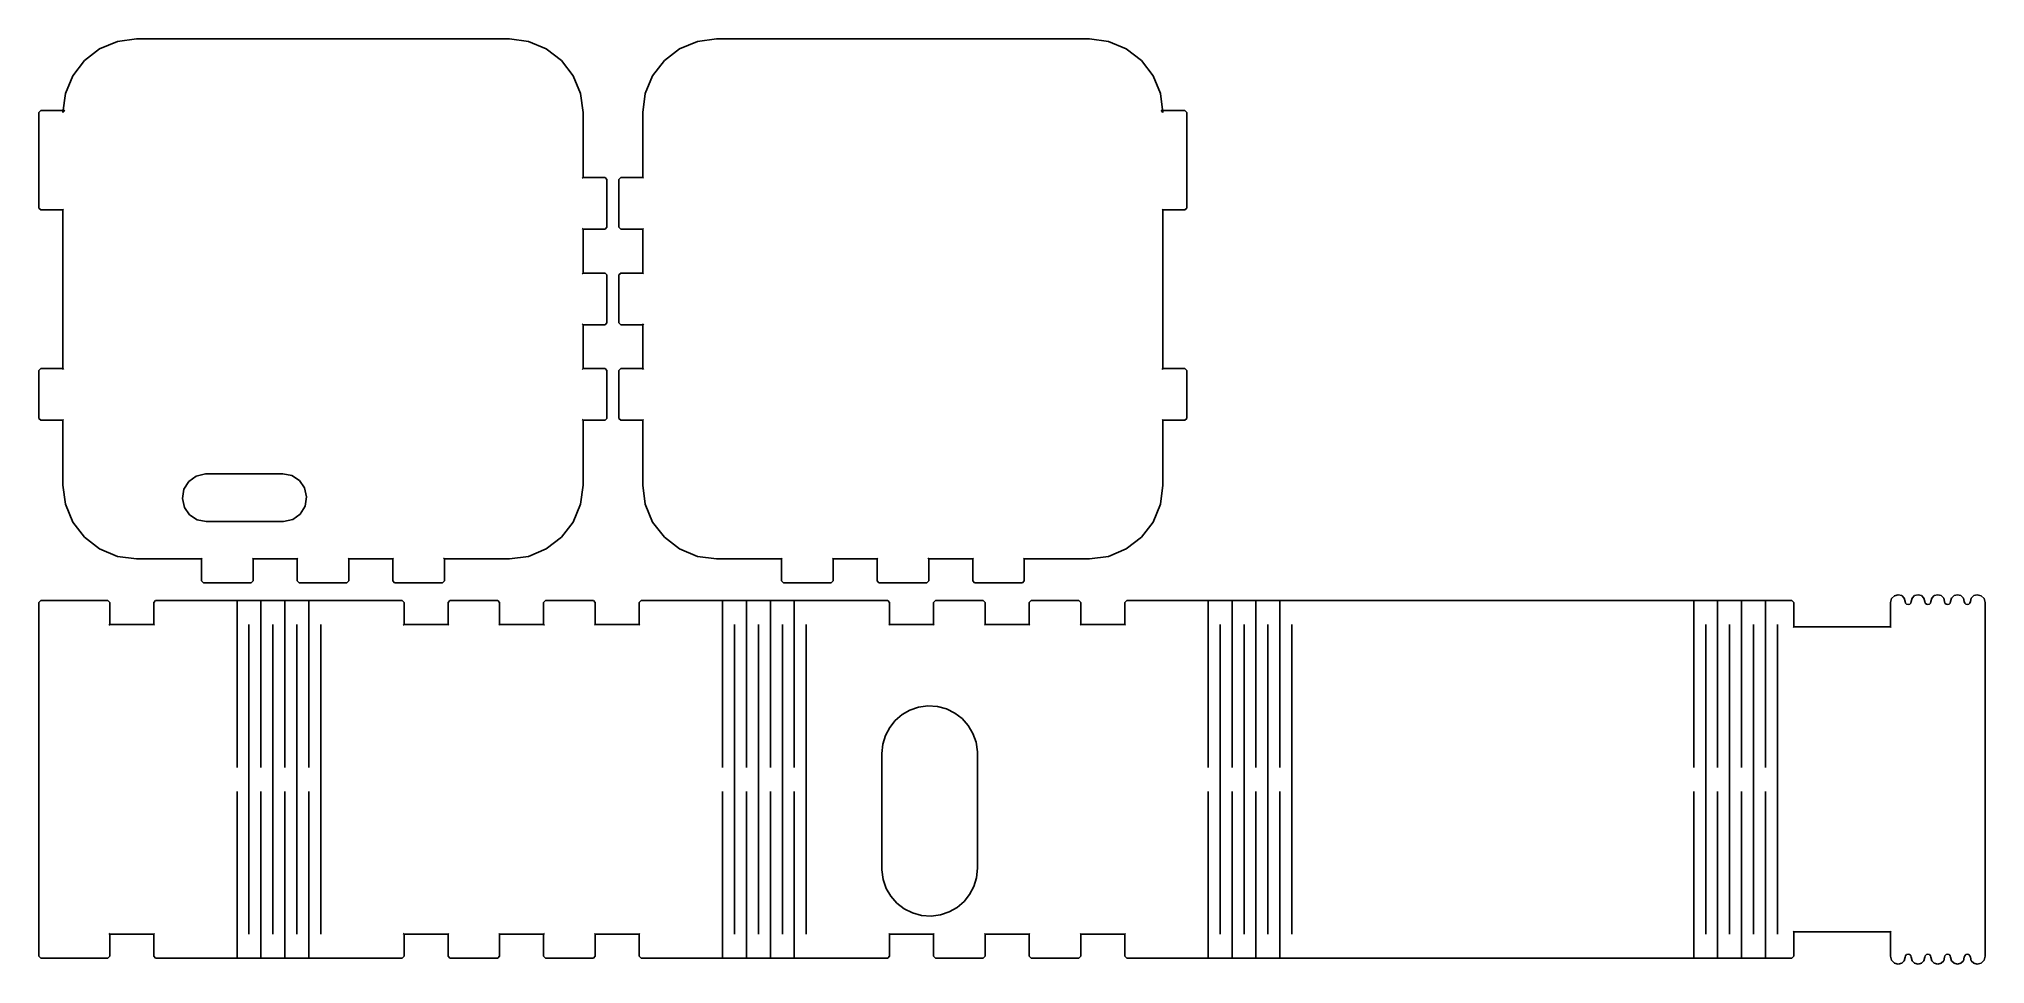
# Model space of a CAD drawing. Extents: x 0 to 204, y 32 to 128.
import ezdxf

# ---------------------------------------------------------------- set-up
doc = ezdxf.new("R2010")
doc.units = 0

msp = doc.modelspace()

# ---------------------------------------------------------------- linework, layer by layer
at = {"layer": 'Layer 1'}
for p, q in [((10.2, 128.45), (8.207125, 128.1875)), ((49.2, 128.45), (10.2, 128.45)), ((51.192875, 128.1875), (49.2, 128.45)), ((68.857125, 128.1875), (70.85, 128.45)), ((70.85, 128.45), (109.85, 128.45)), ((109.85, 128.45), (111.842875, 128.1875)), ((4.755, 126.195), (3.532, 124.6)), ((6.35, 127.418), (4.755, 126.195)), ((8.207125, 128.1875), (6.35, 127.418)), ((53.05, 127.418), (51.192875, 128.1875)), ((54.645, 126.195), (53.05, 127.418)), ((55.868, 124.6), (54.645, 126.195)), ((64.182, 124.6), (65.405, 126.195)), ((65.405, 126.195), (67, 127.418)), ((67, 127.418), (68.857125, 128.1875)), ((111.842875, 128.1875), (113.7, 127.418)), ((113.7, 127.418), (115.295, 126.195)), ((115.295, 126.195), (116.518, 124.6)), ((3.532, 124.6), (2.7625, 122.742875)), ((56.6375, 122.742875), (55.868, 124.6)), ((63.4125, 122.742875), (64.182, 124.6)), ((116.518, 124.6), (117.2875, 122.742875)), ((2.7625, 122.742875), (2.5, 120.75)), ((56.9, 120.75), (56.6375, 122.742875)), ((63.15, 120.75), (63.4125, 122.742875)), ((117.2875, 122.742875), (117.55, 120.75)), ((0.2, 120.95), (0, 120.75)), ((0, 120.75), (0, 110.75)), ((2.7, 120.95), (0.2, 120.95)), ((2.5, 120.75), (2.7, 120.95)), ((56.9, 113.95), (56.9, 120.75)), ((63.15, 113.95), (63.15, 120.75)), ((117.55, 120.75), (117.35, 120.95)), ((117.35, 120.95), (119.85, 120.95)), ((119.85, 120.95), (120.05, 120.75)), ((120.05, 120.75), (120.05, 110.75)), ((56.9, 113.95), (56.825, 113.875)), ((56.825, 113.875), (56.9, 113.95)), ((59.2, 113.95), (56.9, 113.95)), ((59.4, 113.75), (59.2, 113.95)), ((59.4, 108.75), (59.4, 113.75)), ((60.65, 113.75), (60.85, 113.95)), ((60.65, 108.75), (60.65, 113.75)), ((60.85, 113.95), (63.15, 113.95)), ((63.15, 113.95), (63.225, 113.875)), ((63.225, 113.875), (63.15, 113.95)), ((0, 110.75), (0.2, 110.55)), ((0.2, 110.55), (2.5, 110.55)), ((2.5, 110.55), (2.575, 110.625)), ((2.575, 110.625), (2.5, 110.55)), ((2.5, 110.55), (2.5, 100.75)), ((117.55, 110.55), (117.475, 110.625)), ((117.475, 110.625), (117.55, 110.55)), ((119.85, 110.55), (117.55, 110.55)), ((117.55, 110.55), (117.55, 100.75)), ((120.05, 110.75), (119.85, 110.55)), ((56.9, 108.55), (56.825, 108.625)), ((56.825, 108.625), (56.9, 108.55)), ((56.9, 103.95), (56.9, 108.55)), ((56.9, 108.55), (59.2, 108.55)), ((59.2, 108.55), (59.4, 108.75)), ((60.85, 108.55), (60.65, 108.75)), ((63.15, 108.55), (60.85, 108.55)), ((63.15, 108.55), (63.225, 108.625)), ((63.225, 108.625), (63.15, 108.55)), ((63.15, 103.95), (63.15, 108.55)), ((56.9, 103.95), (56.825, 103.875)), ((56.825, 103.875), (56.9, 103.95)), ((59.2, 103.95), (56.9, 103.95)), ((59.4, 103.75), (59.2, 103.95)), ((60.65, 103.75), (60.85, 103.95)), ((60.85, 103.95), (63.15, 103.95)), ((63.15, 103.95), (63.225, 103.875)), ((63.225, 103.875), (63.15, 103.95)), ((59.4, 98.75), (59.4, 103.75)), ((60.65, 98.75), (60.65, 103.75)), ((2.5, 100.75), (2.5, 93.95)), ((117.55, 100.75), (117.55, 93.95)), ((56.9, 98.55), (56.825, 98.625)), ((56.825, 98.625), (56.9, 98.55)), ((56.9, 93.95), (56.9, 98.55)), ((56.9, 98.55), (59.2, 98.55)), ((59.2, 98.55), (59.4, 98.75)), ((60.85, 98.55), (60.65, 98.75)), ((63.15, 98.55), (60.85, 98.55)), ((63.15, 98.55), (63.225, 98.625)), ((63.225, 98.625), (63.15, 98.55)), ((63.15, 93.95), (63.15, 98.55)), ((0.2, 93.95), (0, 93.75)), ((0, 93.75), (0, 88.75)), ((2.5, 93.95), (0.2, 93.95)), ((2.5, 93.95), (2.575, 93.875)), ((2.575, 93.875), (2.5, 93.95)), ((56.9, 93.95), (56.825, 93.875)), ((56.825, 93.875), (56.9, 93.95)), ((59.2, 93.95), (56.9, 93.95)), ((59.4, 93.75), (59.2, 93.95)), ((59.4, 88.75), (59.4, 93.75)), ((60.65, 93.75), (60.85, 93.95)), ((60.65, 88.75), (60.65, 93.75)), ((60.85, 93.95), (63.15, 93.95)), ((63.15, 93.95), (63.225, 93.875)), ((63.225, 93.875), (63.15, 93.95)), ((117.55, 93.95), (117.475, 93.875)), ((117.475, 93.875), (117.55, 93.95)), ((117.55, 93.95), (119.85, 93.95)), ((119.85, 93.95), (120.05, 93.75)), ((120.05, 93.75), (120.05, 88.75)), ((0, 88.75), (0.2, 88.55)), ((0.2, 88.55), (2.5, 88.55)), ((2.5, 88.55), (2.575, 88.625)), ((2.575, 88.625), (2.5, 88.55)), ((2.5, 88.55), (2.5, 81.75)), ((56.9, 88.55), (56.825, 88.625)), ((56.825, 88.625), (56.9, 88.55)), ((56.9, 81.75), (56.9, 88.55)), ((56.9, 88.55), (59.2, 88.55)), ((59.2, 88.55), (59.4, 88.75)), ((60.85, 88.55), (60.65, 88.75)), ((63.15, 88.55), (60.85, 88.55)), ((63.15, 88.55), (63.225, 88.625)), ((63.225, 88.625), (63.15, 88.55)), ((63.15, 81.75), (63.15, 88.55)), ((117.55, 88.55), (117.475, 88.625)), ((117.475, 88.625), (117.55, 88.55)), ((119.85, 88.55), (117.55, 88.55)), ((117.55, 88.55), (117.55, 81.75)), ((120.05, 88.75), (119.85, 88.55)), ((2.5, 81.75), (2.7625, 79.757125)), ((15.67149, 82.15308), (15.164168, 81.341056)), ((16.446077, 82.715907), (15.67149, 82.15308)), ((17.4106, 82.9466), (16.446077, 82.715907)), ((17.5, 82.9466), (17.4106, 82.9466)), ((17.5, 82.9486), (17.5, 82.9466)), ((25.4995, 82.9486), (17.5, 82.9486)), ((25.499494, 82.94659), (25.4995, 82.9486)), ((26.449673, 82.759736), (25.499494, 82.94659)), ((27.233592, 82.247747), (26.449673, 82.759736)), ((27.775102, 81.483922), (27.233592, 82.247747)), ((27.998054, 80.54156), (27.775102, 81.483922)), ((56.6375, 79.757125), (56.9, 81.75)), ((63.4125, 79.757125), (63.15, 81.75)), ((117.55, 81.75), (117.2875, 79.757125)), ((2.7625, 79.757125), (3.532, 77.9)), ((15.164168, 81.341056), (15.00144, 80.36277)), ((15.00144, 80.36277), (15.222272, 79.417936)), ((15.222272, 79.417936), (15.763295, 78.651628)), ((27.32278, 78.737426), (27.832701, 79.547811)), ((27.832701, 79.547811), (27.99857, 80.52556)), ((27.99857, 80.52556), (27.998054, 80.54156)), ((55.868, 77.9), (56.6375, 79.757125)), ((64.182, 77.9), (63.4125, 79.757125)), ((117.2875, 79.757125), (116.518, 77.9)), ((3.532, 77.9), (4.755, 76.305)), ((15.763295, 78.651628), (16.54803, 78.137699)), ((16.54803, 78.137699), (17.5, 77.95)), ((17.5, 77.95), (17.5, 77.948)), ((17.5, 77.948), (25.4995, 77.948)), ((25.4995, 77.948), (25.4995, 77.95)), ((25.4995, 77.95), (25.58115, 77.94949)), ((25.58115, 77.94949), (26.546398, 78.17709)), ((26.546398, 78.17709), (27.32278, 78.737426)), ((54.645, 76.305), (55.868, 77.9)), ((65.405, 76.305), (64.182, 77.9)), ((116.518, 77.9), (115.295, 76.305)), ((4.755, 76.305), (6.35, 75.082)), ((53.05, 75.082), (54.645, 76.305)), ((67, 75.082), (65.405, 76.305)), ((115.295, 76.305), (113.7, 75.082)), ((6.35, 75.082), (8.207125, 74.3125)), ((8.207125, 74.3125), (10.2, 74.05)), ((10.2, 74.05), (17, 74.05)), ((10.2, 74.05), (10.2, 74.05)), ((17, 74.05), (17.075, 74.125)), ((17.075, 74.125), (17, 74.05)), ((17, 74.05), (17, 71.75)), ((22.4, 74.05), (22.325, 74.125)), ((22.325, 74.125), (22.4, 74.05)), ((22.4, 71.75), (22.4, 74.05)), ((22.4, 74.05), (27, 74.05)), ((27, 74.05), (27.075, 74.125)), ((27.075, 74.125), (27, 74.05)), ((27, 74.05), (27, 71.75)), ((32.4, 74.05), (32.325, 74.125)), ((32.325, 74.125), (32.4, 74.05)), ((32.4, 71.75), (32.4, 74.05)), ((32.4, 74.05), (37, 74.05)), ((37, 74.05), (37.075, 74.125)), ((37.075, 74.125), (37, 74.05)), ((37, 74.05), (37, 71.75)), ((42.4, 74.05), (42.325, 74.125)), ((42.325, 74.125), (42.4, 74.05)), ((42.4, 71.75), (42.4, 74.05)), ((42.4, 74.05), (49.2, 74.05)), ((49.2, 74.05), (51.192875, 74.3125)), ((51.192875, 74.3125), (53.05, 75.082)), ((68.857125, 74.3125), (67, 75.082)), ((70.85, 74.05), (68.857125, 74.3125)), ((77.65, 74.05), (70.85, 74.05)), ((77.65, 74.05), (77.725, 74.125)), ((77.725, 74.125), (77.65, 74.05)), ((77.65, 71.75), (77.65, 74.05)), ((83.05, 74.05), (82.975, 74.125)), ((82.975, 74.125), (83.05, 74.05)), ((87.65, 74.05), (83.05, 74.05)), ((83.05, 74.05), (83.05, 71.75)), ((87.65, 74.05), (87.725, 74.125)), ((87.725, 74.125), (87.65, 74.05)), ((87.65, 71.75), (87.65, 74.05)), ((93.05, 74.05), (92.975, 74.125)), ((92.975, 74.125), (93.05, 74.05)), ((97.65, 74.05), (93.05, 74.05)), ((93.05, 74.05), (93.05, 71.75)), ((97.65, 74.05), (97.725, 74.125)), ((97.725, 74.125), (97.65, 74.05)), ((97.65, 71.75), (97.65, 74.05)), ((103.05, 74.05), (102.975, 74.125)), ((102.975, 74.125), (103.05, 74.05)), ((109.85, 74.05), (103.05, 74.05)), ((103.05, 74.05), (103.05, 71.75)), ((111.842875, 74.3125), (109.85, 74.05)), ((109.85, 74.05), (109.85, 74.05)), ((113.7, 75.082), (111.842875, 74.3125)), ((17, 71.75), (17.2, 71.55)), ((17.2, 71.55), (22.2, 71.55)), ((22.2, 71.55), (22.4, 71.75)), ((27, 71.75), (27.2, 71.55)), ((27.2, 71.55), (32.2, 71.55)), ((32.2, 71.55), (32.4, 71.75)), ((37, 71.75), (37.2, 71.55)), ((37.2, 71.55), (42.2, 71.55)), ((42.2, 71.55), (42.4, 71.75)), ((77.85, 71.55), (77.65, 71.75)), ((82.85, 71.55), (77.85, 71.55)), ((83.05, 71.75), (82.85, 71.55)), ((87.85, 71.55), (87.65, 71.75)), ((92.85, 71.55), (87.85, 71.55)), ((93.05, 71.75), (92.85, 71.55)), ((97.85, 71.55), (97.65, 71.75)), ((102.85, 71.55), (97.85, 71.55)), ((103.05, 71.75), (102.85, 71.55)), ((0.2, 69.675), (0, 69.475)), ((0, 69.475), (0, 32.475)), ((7.2, 69.675), (0.2, 69.675)), ((7.4, 69.475), (7.2, 69.675)), ((7.4, 67.175), (7.4, 69.475)), ((12.2, 69.675), (12, 69.475)), ((12, 69.475), (12, 67.175)), ((19.2, 69.675), (12.2, 69.675)), ((30.981, 69.675), (19.2, 69.675)), ((20.715, 52.225), (20.715, 69.675)), ((23.215, 52.225), (23.215, 69.675)), ((25.715, 52.225), (25.715, 69.675)), ((28.215, 52.225), (28.215, 69.675)), ((37.981, 69.675), (30.981, 69.675)), ((38.181, 69.475), (37.981, 69.675)), ((38.181, 67.175), (38.181, 69.475)), ((42.981, 69.675), (42.781, 69.475)), ((42.781, 69.475), (42.781, 67.175)), ((47.981, 69.675), (42.981, 69.675)), ((48.181, 69.475), (47.981, 69.675)), ((48.181, 67.175), (48.181, 69.475)), ((52.981, 69.675), (52.781, 69.475)), ((52.781, 69.475), (52.781, 67.175)), ((57.981, 69.675), (52.981, 69.675)), ((58.181, 69.475), (57.981, 69.675)), ((58.181, 67.175), (58.181, 69.475)), ((62.981, 69.675), (62.781, 69.475)), ((62.781, 69.475), (62.781, 67.175)), ((69.981, 69.675), (62.981, 69.675)), ((81.762, 69.675), (69.981, 69.675)), ((71.496, 52.225), (71.496, 69.675)), ((73.996, 52.225), (73.996, 69.675)), ((76.496, 52.225), (76.496, 69.675)), ((78.996, 52.225), (78.996, 69.675)), ((88.762, 69.675), (81.762, 69.675)), ((88.962, 69.475), (88.762, 69.675)), ((88.962, 67.175), (88.962, 69.475)), ((93.762, 69.675), (93.562, 69.475)), ((93.562, 69.475), (93.562, 67.175)), ((98.762, 69.675), (93.762, 69.675)), ((98.962, 69.475), (98.762, 69.675)), ((98.962, 67.175), (98.962, 69.475)), ((103.762, 69.675), (103.562, 69.475)), ((103.562, 69.475), (103.562, 67.175)), ((108.762, 69.675), (103.762, 69.675)), ((108.962, 69.475), (108.762, 69.675)), ((108.962, 67.175), (108.962, 69.475)), ((113.762, 69.675), (113.562, 69.475)), ((113.562, 69.475), (113.562, 67.175)), ((120.762, 69.675), (113.762, 69.675)), ((132.543, 69.675), (120.762, 69.675)), ((122.277, 52.225), (122.277, 69.675)), ((124.777, 52.225), (124.777, 69.675)), ((127.277, 52.225), (127.277, 69.675)), ((129.777, 52.225), (129.777, 69.675)), ((171.543, 69.675), (132.543, 69.675)), ((183.324, 69.675), (171.543, 69.675)), ((173.058, 52.225), (173.058, 69.675)), ((175.558, 52.225), (175.558, 69.675)), ((178.058, 52.225), (178.058, 69.675)), ((180.558, 52.225), (180.558, 69.675)), ((183.524, 69.475), (183.324, 69.675)), ((183.524, 66.925), (183.524, 69.475)), ((193.734, 69.888), (193.624, 69.475)), ((193.624, 69.475), (193.624, 66.925)), ((194.036, 70.189), (193.734, 69.888)), ((194.449, 70.3), (194.036, 70.189)), ((194.807, 70.204), (194.449, 70.3)), ((195.069, 69.942), (194.807, 70.204)), ((195.165, 69.584), (195.069, 69.942)), ((195.207, 69.427), (195.165, 69.584)), ((195.322, 69.311), (195.207, 69.427)), ((195.48, 69.269), (195.322, 69.311)), ((195.638, 69.311), (195.48, 69.269)), ((195.753, 69.427), (195.638, 69.311)), ((195.796, 69.584), (195.753, 69.427)), ((195.892, 69.942), (195.796, 69.584)), ((196.154, 70.204), (195.892, 69.942)), ((196.511, 70.3), (196.154, 70.204)), ((196.869, 70.204), (196.511, 70.3)), ((197.131, 69.942), (196.869, 70.204)), ((197.227, 69.584), (197.131, 69.942)), ((197.269, 69.427), (197.227, 69.584)), ((197.385, 69.311), (197.269, 69.427)), ((197.543, 69.269), (197.385, 69.311)), ((197.7, 69.311), (197.543, 69.269)), ((197.816, 69.427), (197.7, 69.311)), ((197.858, 69.584), (197.816, 69.427)), ((197.954, 69.942), (197.858, 69.584)), ((198.216, 70.204), (197.954, 69.942)), ((198.574, 70.3), (198.216, 70.204)), ((198.932, 70.204), (198.574, 70.3)), ((199.194, 69.942), (198.932, 70.204)), ((199.29, 69.584), (199.194, 69.942)), ((199.332, 69.427), (199.29, 69.584)), ((199.447, 69.311), (199.332, 69.427)), ((199.605, 69.269), (199.447, 69.311)), ((199.763, 69.311), (199.605, 69.269)), ((199.878, 69.427), (199.763, 69.311)), ((199.921, 69.584), (199.878, 69.427)), ((200.017, 69.942), (199.921, 69.584)), ((200.279, 70.204), (200.017, 69.942)), ((200.636, 70.3), (200.279, 70.204)), ((200.994, 70.204), (200.636, 70.3)), ((201.256, 69.942), (200.994, 70.204)), ((201.352, 69.584), (201.256, 69.942)), ((201.394, 69.427), (201.352, 69.584)), ((201.51, 69.311), (201.394, 69.427)), ((201.668, 69.269), (201.51, 69.311)), ((201.825, 69.311), (201.668, 69.269)), ((201.941, 69.427), (201.825, 69.311)), ((201.983, 69.584), (201.941, 69.427)), ((202.079, 69.942), (201.983, 69.584)), ((202.341, 70.204), (202.079, 69.942)), ((202.699, 70.3), (202.341, 70.204)), ((203.111, 70.189), (202.699, 70.3)), ((203.413, 69.887), (203.111, 70.189)), ((203.524, 69.475), (203.413, 69.887)), ((203.524, 32.475), (203.524, 69.475)), ((7.4, 67.175), (7.325, 67.1)), ((7.325, 67.1), (7.4, 67.175)), ((12, 67.175), (7.4, 67.175)), ((12, 67.175), (12.075, 67.1)), ((12.075, 67.1), (12, 67.175)), ((21.965, 67.175), (21.965, 34.775)), ((24.465, 67.175), (24.465, 34.775)), ((26.965, 67.175), (26.965, 34.775)), ((29.465, 67.175), (29.465, 34.775)), ((38.181, 67.175), (38.106, 67.1)), ((38.106, 67.1), (38.181, 67.175)), ((42.781, 67.175), (38.181, 67.175)), ((42.781, 67.175), (42.856, 67.1)), ((42.856, 67.1), (42.781, 67.175)), ((48.181, 67.175), (48.106, 67.1)), ((48.106, 67.1), (48.181, 67.175)), ((52.781, 67.175), (48.181, 67.175)), ((52.781, 67.175), (52.856, 67.1)), ((52.856, 67.1), (52.781, 67.175)), ((58.181, 67.175), (58.106, 67.1)), ((58.106, 67.1), (58.181, 67.175)), ((62.781, 67.175), (58.181, 67.175)), ((62.781, 67.175), (62.856, 67.1)), ((62.856, 67.1), (62.781, 67.175)), ((72.746, 67.175), (72.746, 34.775)), ((75.246, 67.175), (75.246, 34.775)), ((77.746, 67.175), (77.746, 34.775)), ((80.246, 67.175), (80.246, 34.775)), ((88.962, 67.175), (88.887, 67.1)), ((88.887, 67.1), (88.962, 67.175)), ((93.562, 67.175), (88.962, 67.175)), ((93.562, 67.175), (93.637, 67.1)), ((93.637, 67.1), (93.562, 67.175)), ((98.962, 67.175), (98.887, 67.1)), ((98.887, 67.1), (98.962, 67.175)), ((103.562, 67.175), (98.962, 67.175)), ((103.562, 67.175), (103.637, 67.1)), ((103.637, 67.1), (103.562, 67.175)), ((108.962, 67.175), (108.887, 67.1)), ((108.887, 67.1), (108.962, 67.175)), ((113.562, 67.175), (108.962, 67.175)), ((113.562, 67.175), (113.637, 67.1)), ((113.637, 67.1), (113.562, 67.175)), ((123.527, 67.175), (123.527, 34.775)), ((126.027, 67.175), (126.027, 34.775)), ((128.527, 67.175), (128.527, 34.775)), ((131.027, 67.175), (131.027, 34.775)), ((174.308, 67.175), (174.308, 34.775)), ((176.808, 67.175), (176.808, 34.775)), ((179.308, 67.175), (179.308, 34.775)), ((181.808, 67.175), (181.808, 34.775)), ((183.524, 66.925), (183.449, 66.85)), ((183.449, 66.85), (183.524, 66.925)), ((193.624, 66.925), (183.524, 66.925)), ((193.624, 66.925), (193.699, 66.85)), ((193.699, 66.85), (193.624, 66.925)), ((89.553953, 57.145668), (88.968766, 56.412649)), ((90.26517, 57.757166), (89.553953, 57.145668)), ((91.084028, 58.22807), (90.26517, 57.757166)), ((91.992135, 58.539306), (91.084028, 58.22807)), ((92.9711, 58.6718), (91.992135, 58.539306)), ((93.98069, 58.60651), (92.9711, 58.6718)), ((92.9711, 58.6718), (92.9711, 58.6718)), ((94.928192, 58.349491), (93.98069, 58.60651)), ((95.79284, 57.920042), (94.928192, 58.349491)), ((96.553869, 57.337461), (95.79284, 57.920042)), ((97.190515, 56.621048), (96.553869, 57.337461)), ((88.528, 55.577182), (88.250048, 54.658341)), ((88.968766, 56.412649), (88.528, 55.577182)), ((97.682012, 55.7901), (97.190515, 56.621048)), ((98.007595, 54.863918), (97.682012, 55.7901)), ((88.1533, 53.6752), (88.1502, 53.6752)), ((88.1502, 53.6752), (88.1502, 41.6749)), ((88.250048, 54.658341), (88.1533, 53.6752)), ((98.1465, 53.8618), (98.007595, 54.863918)), ((98.1475, 53.8292), (98.1465, 53.8618)), ((98.1501, 53.6752), (98.1475, 53.8292)), ((98.1501, 41.7008), (98.1501, 53.6752)), ((20.715, 32.275), (20.715, 49.725)), ((23.215, 32.275), (23.215, 49.725)), ((25.715, 32.275), (25.715, 49.725)), ((28.215, 32.275), (28.215, 49.725)), ((71.496, 32.275), (71.496, 49.725)), ((73.996, 32.275), (73.996, 49.725)), ((76.496, 32.275), (76.496, 49.725)), ((78.996, 32.275), (78.996, 49.725)), ((122.277, 32.275), (122.277, 49.725)), ((124.777, 32.275), (124.777, 49.725)), ((127.277, 32.275), (127.277, 49.725)), ((129.777, 32.275), (129.777, 49.725)), ((173.058, 32.275), (173.058, 49.725)), ((175.558, 32.275), (175.558, 49.725)), ((178.058, 32.275), (178.058, 49.725)), ((180.558, 32.275), (180.558, 49.725)), ((88.1502, 41.6749), (88.1533, 41.6749)), ((88.1533, 41.6749), (88.1528, 41.5044)), ((88.1528, 41.5044), (88.288485, 40.501844)), ((98.052806, 40.689151), (98.1501, 41.6749)), ((98.1501, 41.6749), (98.1501, 41.7008)), ((88.288485, 40.501844), (88.61109, 39.574623)), ((88.61109, 39.574623), (89.099912, 38.742103)), ((89.099912, 38.742103), (89.73425, 38.023649)), ((96.742573, 38.197493), (97.330473, 38.931265)), ((97.330473, 38.931265), (97.773407, 39.768212)), ((97.773407, 39.768212), (98.052806, 40.689151)), ((89.73425, 38.023649), (90.493401, 37.438626)), ((90.493401, 37.438626), (91.356661, 37.0064)), ((91.356661, 37.0064), (92.303328, 36.746336)), ((92.303328, 36.746336), (93.3127, 36.6778)), ((93.3127, 36.6778), (94.29477, 36.807049)), ((94.29477, 36.807049), (95.206152, 37.116202)), ((95.206152, 37.116202), (96.028276, 37.586078)), ((96.028276, 37.586078), (96.742573, 38.197493)), ((7.4, 34.775), (7.325, 34.85)), ((7.325, 34.85), (7.4, 34.775)), ((7.4, 32.475), (7.4, 34.775)), ((7.4, 34.775), (12, 34.775)), ((12, 34.775), (12.075, 34.85)), ((12.075, 34.85), (12, 34.775)), ((12, 34.775), (12, 32.475)), ((38.181, 34.775), (38.106, 34.85)), ((38.106, 34.85), (38.181, 34.775)), ((38.181, 32.475), (38.181, 34.775)), ((38.181, 34.775), (42.781, 34.775)), ((42.781, 34.775), (42.856, 34.85)), ((42.856, 34.85), (42.781, 34.775)), ((42.781, 34.775), (42.781, 32.475)), ((48.181, 34.775), (48.106, 34.85)), ((48.106, 34.85), (48.181, 34.775)), ((48.181, 32.475), (48.181, 34.775)), ((48.181, 34.775), (52.781, 34.775)), ((52.781, 34.775), (52.856, 34.85)), ((52.856, 34.85), (52.781, 34.775)), ((52.781, 34.775), (52.781, 32.475)), ((58.181, 34.775), (58.106, 34.85)), ((58.106, 34.85), (58.181, 34.775)), ((58.181, 32.475), (58.181, 34.775)), ((58.181, 34.775), (62.781, 34.775)), ((62.781, 34.775), (62.856, 34.85)), ((62.856, 34.85), (62.781, 34.775)), ((62.781, 34.775), (62.781, 32.475)), ((88.962, 34.775), (88.887, 34.85)), ((88.887, 34.85), (88.962, 34.775)), ((88.962, 32.475), (88.962, 34.775)), ((88.962, 34.775), (93.562, 34.775)), ((93.562, 34.775), (93.637, 34.85)), ((93.637, 34.85), (93.562, 34.775)), ((93.562, 34.775), (93.562, 32.475)), ((98.962, 34.775), (98.887, 34.85)), ((98.887, 34.85), (98.962, 34.775)), ((98.962, 32.475), (98.962, 34.775)), ((98.962, 34.775), (103.562, 34.775)), ((103.562, 34.775), (103.637, 34.85)), ((103.637, 34.85), (103.562, 34.775)), ((103.562, 34.775), (103.562, 32.475)), ((108.962, 34.775), (108.887, 34.85)), ((108.887, 34.85), (108.962, 34.775)), ((108.962, 32.475), (108.962, 34.775)), ((108.962, 34.775), (113.562, 34.775)), ((113.562, 34.775), (113.637, 34.85)), ((113.637, 34.85), (113.562, 34.775)), ((113.562, 34.775), (113.562, 32.475)), ((183.524, 35.025), (183.449, 35.1)), ((183.449, 35.1), (183.524, 35.025)), ((183.524, 32.475), (183.524, 35.025)), ((183.524, 35.025), (193.624, 35.025)), ((193.624, 35.025), (193.699, 35.1)), ((193.699, 35.1), (193.624, 35.025)), ((193.624, 35.025), (193.624, 32.475)), ((195.207, 32.523), (195.322, 32.639)), ((195.322, 32.639), (195.48, 32.681)), ((195.48, 32.681), (195.638, 32.639)), ((195.638, 32.639), (195.753, 32.523)), ((197.269, 32.523), (197.385, 32.639)), ((197.385, 32.639), (197.543, 32.681)), ((197.543, 32.681), (197.7, 32.639)), ((197.7, 32.639), (197.816, 32.523)), ((199.332, 32.523), (199.447, 32.639)), ((199.447, 32.639), (199.605, 32.681)), ((199.605, 32.681), (199.763, 32.639)), ((199.763, 32.639), (199.878, 32.523)), ((201.394, 32.523), (201.51, 32.639)), ((201.51, 32.639), (201.668, 32.681)), ((201.668, 32.681), (201.825, 32.639)), ((201.825, 32.639), (201.941, 32.523)), ((0, 32.475), (0.2, 32.275)), ((0.2, 32.275), (7.2, 32.275)), ((0.2, 32.275), (0.2, 32.275)), ((7.2, 32.275), (7.4, 32.475)), ((12, 32.475), (12.2, 32.275)), ((12.2, 32.275), (19.2, 32.275)), ((19.2, 32.275), (30.981, 32.275)), ((30.981, 32.275), (37.981, 32.275)), ((37.981, 32.275), (38.181, 32.475)), ((42.781, 32.475), (42.981, 32.275)), ((42.981, 32.275), (47.981, 32.275)), ((47.981, 32.275), (48.181, 32.475)), ((52.781, 32.475), (52.981, 32.275)), ((52.981, 32.275), (57.981, 32.275)), ((57.981, 32.275), (58.181, 32.475)), ((62.781, 32.475), (62.981, 32.275)), ((62.981, 32.275), (69.981, 32.275)), ((69.981, 32.275), (81.762, 32.275)), ((81.762, 32.275), (88.762, 32.275)), ((88.762, 32.275), (88.962, 32.475)), ((93.562, 32.475), (93.762, 32.275)), ((93.762, 32.275), (98.762, 32.275)), ((98.762, 32.275), (98.962, 32.475)), ((103.562, 32.475), (103.762, 32.275)), ((103.762, 32.275), (108.762, 32.275)), ((108.762, 32.275), (108.962, 32.475)), ((113.562, 32.475), (113.762, 32.275)), ((113.762, 32.275), (120.762, 32.275)), ((120.762, 32.275), (132.543, 32.275)), ((132.543, 32.275), (171.543, 32.275)), ((171.543, 32.275), (183.324, 32.275)), ((183.324, 32.275), (183.524, 32.475)), ((193.624, 32.475), (193.734, 32.062)), ((193.734, 32.062), (194.036, 31.761)), ((194.036, 31.761), (194.449, 31.65)), ((194.449, 31.65), (194.807, 31.746)), ((194.807, 31.746), (195.069, 32.008)), ((195.069, 32.008), (195.165, 32.366)), ((195.165, 32.366), (195.207, 32.523)), ((195.753, 32.523), (195.796, 32.366)), ((195.796, 32.366), (195.892, 32.008)), ((195.892, 32.008), (196.154, 31.746)), ((196.154, 31.746), (196.511, 31.65)), ((196.511, 31.65), (196.869, 31.746)), ((196.869, 31.746), (197.131, 32.008)), ((197.131, 32.008), (197.227, 32.366)), ((197.227, 32.366), (197.269, 32.523)), ((197.816, 32.523), (197.858, 32.366)), ((197.858, 32.366), (197.954, 32.008)), ((197.954, 32.008), (198.216, 31.746)), ((198.216, 31.746), (198.574, 31.65)), ((198.574, 31.65), (198.932, 31.746)), ((198.932, 31.746), (199.194, 32.008)), ((199.194, 32.008), (199.29, 32.366)), ((199.29, 32.366), (199.332, 32.523)), ((199.878, 32.523), (199.921, 32.366)), ((199.921, 32.366), (200.017, 32.008)), ((200.017, 32.008), (200.279, 31.746)), ((200.279, 31.746), (200.636, 31.65)), ((200.636, 31.65), (200.994, 31.746)), ((200.994, 31.746), (201.256, 32.008)), ((201.256, 32.008), (201.352, 32.366)), ((201.352, 32.366), (201.394, 32.523)), ((201.941, 32.523), (201.983, 32.366)), ((201.983, 32.366), (202.079, 32.008)), ((202.079, 32.008), (202.341, 31.746)), ((202.341, 31.746), (202.699, 31.65)), ((202.699, 31.65), (203.111, 31.761)), ((203.111, 31.761), (203.413, 32.062)), ((203.413, 32.062), (203.524, 32.475))]:
    msp.add_line(p, q, dxfattribs=at)

doc.saveas('drawing.dxf')
